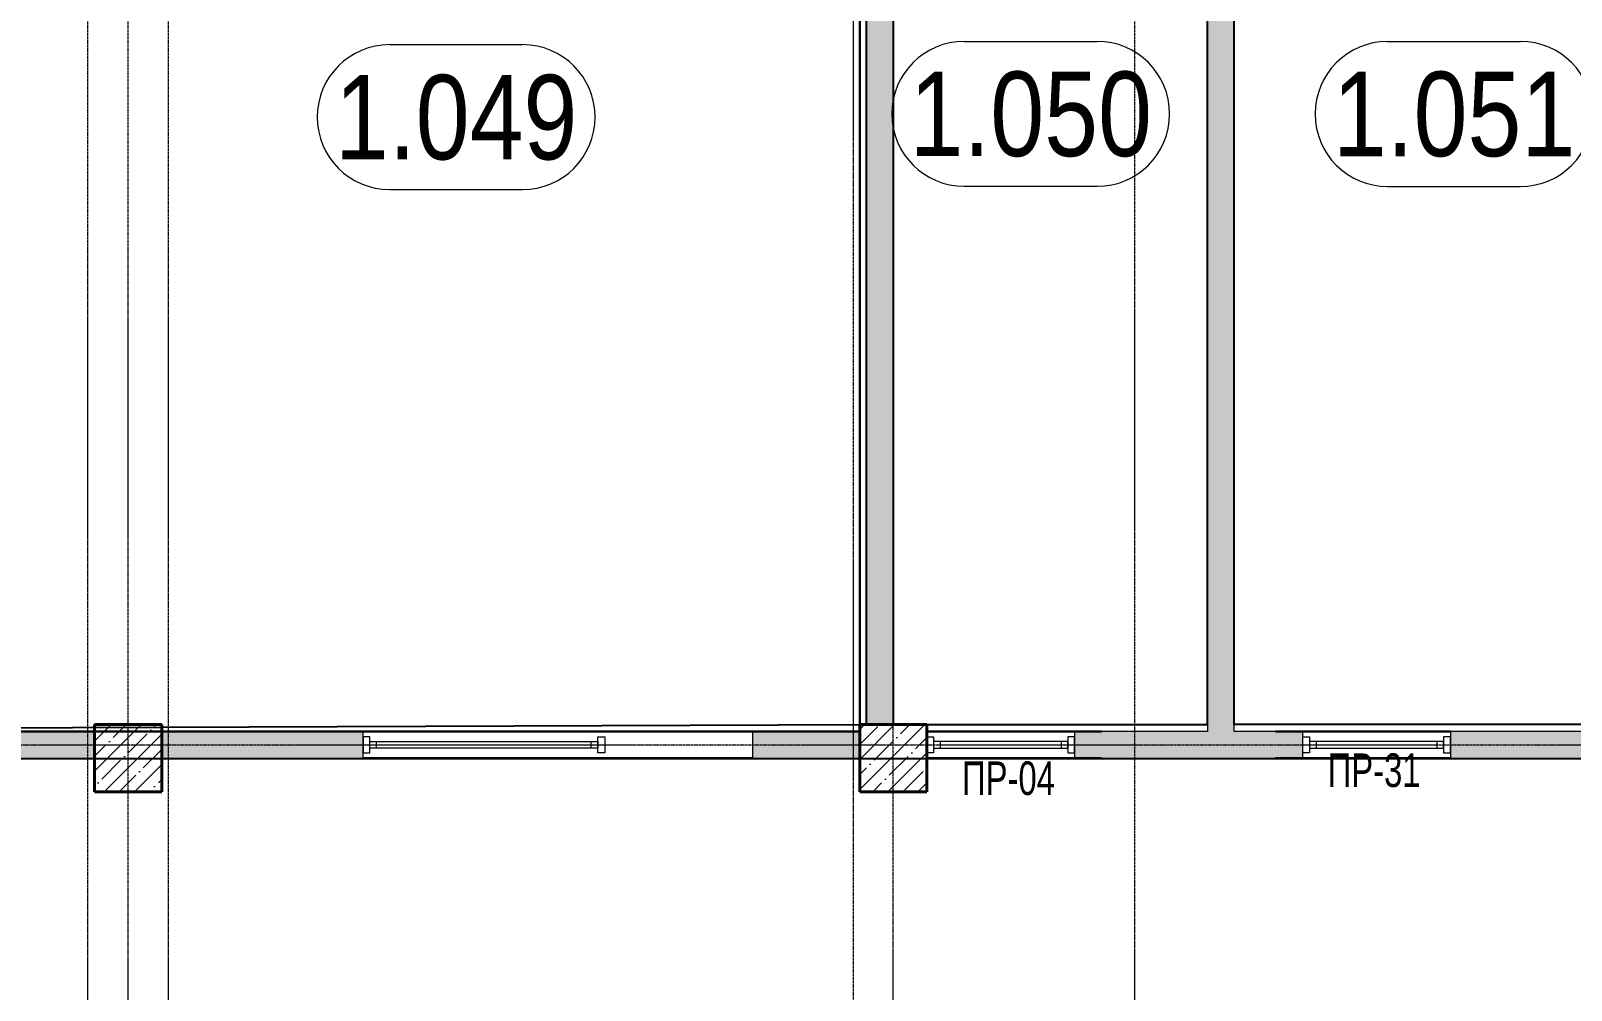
# Model space of a CAD drawing. Header units: millimetres. Extents: x -231292 to 573618, y -153144 to 564035.
# Drawn here: x 20758 to 32233, y -73274 to -66124 of the extents above; entities that cross this region are included whole.
import ezdxf
from ezdxf.enums import TextEntityAlignment as Align

# ---------------------------------------------------------------- set-up
doc = ezdxf.new("R2010")
doc.units = ezdxf.units.MM
doc.linetypes.add('CENTER2', pattern=[28.575, 19.05, -3.175, 3.175, -3.175])
doc.linetypes.add('HIDDEN2', pattern=[4.7625, 3.175, -1.5875])
doc.layers.get('0').update_dxf_attribs({"color": 250})
doc.layers.get('Defpoints').update_dxf_attribs({"color": 250})
for name, color, linetype, lineweight in [('АР_Area', 250, 'Continuous', 5), ('АР_Колонны', 250, 'Continuous', 35), ('АР_Окна', 250, 'Continuous', 5), ('АР_Стены ЖБ', 250, 'Continuous', 35), ('АР_Стены ПЕНОблок', 250, 'Continuous', 20), ('АР_Штриховка', 250, 'Continuous', 0), ('РД_Оси_100', 250, 'Continuous', 0), ('РД_проем_инж перемыч_фахверк', 250, 'Continuous', 18), ('Штриховка', 7, 'Continuous', 30)]:
    doc.layers.add(name, color=color, linetype=linetype, lineweight=lineweight)
doc.layers.add('РД_Витраж_вн', color=250, linetype='Continuous')
doc.layers.add('РД_Перемычка инж проемов', color=250, linetype='Continuous')
doc.layers.add('РД_Проем', color=250, linetype='Continuous', lineweight=0, plot=False)
doc.layers.add('РД_проем_инж перемыч_подсчет', color=250, linetype='Continuous', lineweight=30, plot=False)
doc.styles.add('Arial0', font='arial.ttf')
doc.styles.add('style1', font='ARIALN.TTF')
doc.styles.add('ккк', font='isocpeur.ttf', dxfattribs={"width": 0.85, "oblique": 15})
pattern_1 = [(45, (8883.46, -162345.28), (-112.2532, 112.2532), []), (45, (8995.71, -162345.28), (-112.2532, 112.2532), [198.4375, -39.6875, 0, -39.6875])]

# ---------------------------------------------------------------- blocks, each defined once
blk = doc.blocks.new('MOK-МаркаПом_овал_ареал')
for p, q in [((-2.75, 3), (2.75, 3)), ((-2.75, -3), (2.75, -3))]:
    blk.add_line(p, q)
for centre, radius, start, end in [((-2.75, 0), 3, 90, 270), ((2.75, 0), 3, 270, 90), ((-3.75, 0), 3.5, 0, 0.00095)]:
    blk.add_arc(centre, radius, start, end)
at = {"color": 0, "style": 'style1'}
blk.add_attdef('АР-ПОМЕЩЕНИЕ:НОМЕР', text='', height=3.5, dxfattribs=at).set_placement((0, 0), align=Align.MIDDLE)
at = {"layer": 'Defpoints', "color": 2, "style": 'style1'}
blk.add_attdef('АР-ПОМЕЩЕНИЕ:НАИМЕНОВАНИЕ', text='', height=1, dxfattribs=at).set_placement((-0.094, -4.814), align=Align.MIDDLE)
blk = doc.blocks.new('MOK-МаркаПеремычки')
at = {"color": 0, "style": 'ккк', "oblique": 15, "width": 0.85}
blk.add_attdef('АР-ПРОЕМ:ПЕРЕМЫЧКА', text='', height=2.5, dxfattribs=at).set_placement((0, 0), align=Align.MIDDLE)
blk = doc.blocks.new('оси_рен')
at = {"layer": 'РД_Оси_100', "color": 251, "linetype": 'CENTER2', "true_color": 0x636466}
for p, q in [((1215752.916, 135558.25), (1215752.916, 223268.25)), ((1189697.958, 213313.25), (1241712.916, 213313.25))]:
    blk.add_line(p, q, dxfattribs=at)
for points in [[(1207952.916, 135558.25), (1207952.916, 223268.25)], [(1208252.916, 135558.25), (1208252.916, 223268.25)], [(1208552.916, 135558.25), (1208552.916, 223268.25)], [(1213652.916, 223268.25), (1213652.916, 135558.25)], [(1213952.916, 135558.25), (1213952.916, 223268.25)]]:
    blk.add_lwpolyline(points, dxfattribs=at)

msp = doc.modelspace()

# ---------------------------------------------------------------- hatches: boundary and pattern name
at = {"layer": 'АР_Штриховка', "linetype": 'Continuous', "lineweight": 0, "true_color": 0x000000}
h = msp.add_hatch(dxfattribs=at)
h.set_pattern_fill('AR-CONC', color=18, angle=45, style=0)
h.set_pattern_definition([(95, (8883.46, -162345.28), (140.09465, 117.55338), [19.05, -209.55]), (40, (8883.46, -162345.28), (-160.01845, 110.17673), [15.24, -167.6406]), (145.45144, (8895.13, -162335.49), (-19.9238, 227.7301), [16.19, -178.09024]), (91.1842, (8847.54, -162309.36), (221.41024, 161.9534), [28.575, -314.325]), (141.63556, (8866, -162295.87), (-7.0866, 342.82676), [24.285, -267.1356]), (36.18415, (8847.54, -162309.36), (-7.0866, 342.8268), [22.86, -251.4597]), (66, (8874.48, -162300.38), (179.51998, 34.89515), [19.05, -209.55]), (11, (8874.48, -162300.38), (-86.53993, 173.9412), [15.24, -167.64]), (116.45145, (8889.44, -162297.47), (92.98005, 208.83634), [16.19, -178.08994]), (82.5, (8883.46, -162345.28), (-57.60547, 61.973414), [0, -165.608, 0, -170.18, 0, -168.275]), (52.5, (8883.46, -162345.28), (-23.58973, 118.087), [0, -97.028, 0, -161.798, 0, -64.135]), (12.5, (8843.406, -162385.335), (99.927863, 91.826196), [0, -63.5, 0, -198.12, 0, -262.89]), (2.5, (8825.45, -162403.3), (86.7639, 122.72239), [0, -82.55, 0, -131.572, 0, -186.69])])
h.paths.add_polyline_path([(29523.458, -71345.283), (29656.791, -71395.283), (29723.458, -71345.283), (29723.458, -61945.283), (29523.458, -61945.283)], flags=0)
h = msp.add_hatch(dxfattribs=at)
h.set_pattern_fill('AR-CONC', color=18, angle=-315, style=0)
h.set_pattern_definition([(95, (8883.46, -162345.28), (140.09465, 117.55338), [19.05, -209.55]), (40, (8883.46, -162345.28), (-160.01845, 110.17673), [15.24, -167.6406]), (145.45144, (8895.13, -162335.49), (-19.9238, 227.7301), [16.19, -178.09024]), (91.1842, (8847.54, -162309.36), (221.41024, 161.9534), [28.575, -314.325]), (141.63556, (8866, -162295.87), (-7.0866, 342.82676), [24.285, -267.1356]), (36.18415, (8847.54, -162309.36), (-7.0866, 342.8268), [22.86, -251.4597]), (66, (8874.48, -162300.38), (179.51998, 34.89515), [19.05, -209.55]), (11, (8874.48, -162300.38), (-86.53993, 173.9412), [15.24, -167.64]), (116.45144, (8889.44, -162297.47), (92.98005, 208.83634), [16.19, -178.08994]), (82.5, (8883.46, -162345.28), (-57.60547, 61.973414), [0, -165.608, 0, -170.18, 0, -168.275]), (52.5, (8883.46, -162345.28), (-23.58973, 118.087), [0, -97.028, 0, -161.798, 0, -64.135]), (12.5, (8843.406, -162385.335), (99.927863, 91.826196), [0, -63.5, 0, -198.12, 0, -262.89]), (2.5, (8825.45, -162403.3), (86.7639, 122.72239), [0, -82.55, 0, -131.572, 0, -186.69])])
h.paths.add_polyline_path([(27183.458, -62245.283), (26983.458, -62245.283), (26983.458, -71295.283), (27183.458, -71295.283)], flags=0)
h = msp.add_hatch(dxfattribs=at)
h.set_pattern_fill('AR-CONC', color=18, angle=45, style=0)
h.set_pattern_definition([(95, (8883.46, -162345.28), (140.09465, 117.55338), [19.05, -209.55]), (40, (8883.46, -162345.28), (-160.01845, 110.17673), [15.24, -167.6406]), (145.45144, (8895.13, -162335.49), (-19.9238, 227.7301), [16.19, -178.09024]), (91.1842, (8847.54, -162309.36), (221.41024, 161.9534), [28.575, -314.325]), (141.63556, (8866, -162295.87), (-7.0866, 342.8268), [24.285, -267.1356]), (36.18415, (8847.54, -162309.36), (-7.0866, 342.8268), [22.86, -251.4597]), (66, (8874.48, -162300.38), (179.51998, 34.89515), [19.05, -209.55]), (11, (8874.48, -162300.38), (-86.53993, 173.9412), [15.24, -167.64]), (116.45144, (8889.44, -162297.47), (92.98005, 208.83634), [16.19, -178.08994]), (82.5, (8883.46, -162345.28), (-57.60547, 61.973414), [0, -165.608, 0, -170.18, 0, -168.275]), (52.5, (8883.46, -162345.28), (-23.58973, 118.087), [0, -97.028, 0, -161.798, 0, -64.135]), (12.5, (8843.406, -162385.335), (99.927863, 91.826196), [0, -63.5, 0, -198.12, 0, -262.89]), (2.5, (8825.45, -162403.3), (86.7639, 122.7224), [0, -82.55, 0, -131.572, 0, -186.69])])
h.paths.add_polyline_path([(21233.458, -71545.283), (21233.458, -71345.283), (15433.458, -71345.283), (15433.458, -71545.283)], flags=0)
at = {"layer": 'АР_Штриховка', "linetype": 'Continuous', "lineweight": 5, "true_color": 0x000000}
h = msp.add_hatch(dxfattribs=at)
h.set_pattern_fill('ANSI35', color=18, scale=25, style=0)
h.set_pattern_definition(pattern_1)
h.paths.add_polyline_path([(21233.458, -71795.283), (21733.458, -71795.283), (21733.458, -71295.283), (21233.458, -71295.283)], flags=0)
at = {"layer": 'АР_Штриховка', "linetype": 'Continuous', "lineweight": 0, "true_color": 0x000000}
h = msp.add_hatch(dxfattribs=at)
h.set_pattern_fill('AR-CONC', color=18, angle=45, style=0)
h.set_pattern_definition([(95, (8883.46, -162345.28), (140.09465, 117.55338), [19.05, -209.55]), (40, (8883.46, -162345.28), (-160.01845, 110.17673), [15.24, -167.6406]), (145.45144, (8895.13, -162335.49), (-19.9238, 227.7301), [16.19, -178.09024]), (91.1842, (8847.54, -162309.36), (221.41024, 161.9534), [28.575, -314.325]), (141.63556, (8866, -162295.87), (-7.0866, 342.8268), [24.285, -267.1356]), (36.18415, (8847.54, -162309.36), (-7.0866, 342.8268), [22.86, -251.4597]), (66, (8874.48, -162300.38), (179.51998, 34.89515), [19.05, -209.55]), (11, (8874.48, -162300.38), (-86.53993, 173.9412), [15.24, -167.64]), (116.45144, (8889.44, -162297.47), (92.98005, 208.83634), [16.19, -178.08994]), (82.5, (8883.46, -162345.28), (-57.60547, 61.973414), [0, -165.608, 0, -170.18, 0, -168.275]), (52.5, (8883.46, -162345.28), (-23.58973, 118.087), [0, -97.028, 0, -161.798, 0, -64.135]), (12.5, (8843.406, -162385.335), (99.927863, 91.826196), [0, -63.5, 0, -198.12, 0, -262.89]), (2.5, (8825.45, -162403.3), (86.7639, 122.7224), [0, -82.55, 0, -131.572, 0, -186.69])])
h.paths.add_polyline_path([(26933.458, -71545.283), (26933.458, -71345.283), (26133.458, -71345.283), (26133.458, -71545.283)], flags=0)
h.paths.add_polyline_path([(23233.458, -71545.283), (23233.458, -71345.283), (21733.458, -71345.283), (21733.458, -71545.283)], flags=0)
at = {"layer": 'АР_Штриховка', "linetype": 'Continuous', "lineweight": 5, "true_color": 0x000000}
h = msp.add_hatch(dxfattribs=at)
h.set_pattern_fill('ANSI35', color=18, scale=25, style=0)
h.set_pattern_definition(pattern_1)
h.paths.add_polyline_path([(26933.458, -71795.283), (27433.458, -71795.283), (27433.458, -71295.283), (26933.458, -71295.283)], flags=0)
at = {"layer": 'АР_Штриховка', "linetype": 'Continuous', "lineweight": 0, "true_color": 0x000000}
h = msp.add_hatch(dxfattribs=at)
h.set_pattern_fill('AR-CONC', color=18, angle=45, style=0)
h.set_pattern_definition([(95, (8883.46, -162345.28), (140.09465, 117.55338), [19.05, -209.55]), (40, (8883.46, -162345.28), (-160.01845, 110.17673), [15.24, -167.6406]), (145.45144, (8895.13, -162335.49), (-19.9238, 227.7301), [16.19, -178.09024]), (91.1842, (8847.54, -162309.36), (221.41024, 161.9534), [28.575, -314.325]), (141.63556, (8866, -162295.87), (-7.0866, 342.8268), [24.285, -267.1356]), (36.18415, (8847.54, -162309.36), (-7.0866, 342.8268), [22.86, -251.4597]), (66, (8874.48, -162300.38), (179.51998, 34.89515), [19.05, -209.55]), (11, (8874.48, -162300.38), (-86.53993, 173.9412), [15.24, -167.64]), (116.45144, (8889.44, -162297.47), (92.98005, 208.83634), [16.19, -178.08994]), (82.5, (8883.46, -162345.28), (-57.60547, 61.973414), [0, -165.608, 0, -170.18, 0, -168.275]), (52.5, (8883.46, -162345.28), (-23.58973, 118.087), [0, -97.028, 0, -161.798, 0, -64.135]), (12.5, (8843.406, -162385.335), (99.927863, 91.826196), [0, -63.5, 0, -198.12, 0, -262.89]), (2.5, (8825.45, -162403.3), (86.7639, 122.7224), [0, -82.55, 0, -131.572, 0, -186.69])])
h.paths.add_polyline_path([(32783.458, -71545.283), (32783.458, -71345.283), (31333.458, -71345.283), (31333.458, -71545.283)], flags=0)
h.paths.add_polyline_path([(30233.458, -71545.283), (30233.458, -71345.283), (29723.458, -71345.283), (29656.791, -71395.283), (29723.458, -71545.283)], flags=0)
h.paths.add_polyline_path([(29723.458, -71545.283), (29656.791, -71395.283), (29523.458, -71345.283), (28533.458, -71345.283), (28533.458, -71545.283)], flags=0)

# ---------------------------------------------------------------- linework, layer by layer
at = {"lineweight": -3}
msp.add_lwpolyline([(26983.449, -71295.303), (26983.47, -61945.303), (17983.47, -61945.283), (17983.458, -67345.283), (13183.458, -67345.272), (13183.448, -71345.272)], close=True, dxfattribs=at)
msp.add_lwpolyline([(27183.458, -71295.283), (29523.458, -71295.283), (29523.458, -61945.283), (27183.458, -61945.283)], close=True)
for points in [[(32973.464, -64115.283), (32973.447, -71295.29), (29723.447, -71295.283), (29723.469, -61945.283), (32763.458, -61945.29)], [(26983.452, -76195.283), (26983.452, -76195.324), (22503.452, -76468.567), (22503.452, -73648.567), (21283.452, -73648.567), (21283.452, -73748.567), (8983.452, -73748.567), (8983.452, -71548.567), (36563.452, -71548.567), (36563.452, -74948.567), (36283.452, -74948.567), (36283.452, -76198.567)]]:
    msp.add_lwpolyline(points, dxfattribs=at)
at = {"layer": 'АР_Колонны', "color": 18, "linetype": 'HIDDEN2', "lineweight": 25, "true_color": 0x000000}
for p, q in [((21233.458, -71295.283), (21733.458, -71295.283)), ((21233.458, -71795.283), (21233.458, -71295.283)), ((21733.458, -71295.283), (21733.458, -71795.283)), ((26933.458, -71295.283), (27433.458, -71295.283)), ((26933.458, -71795.283), (26933.458, -71295.283)), ((27433.458, -71295.283), (27433.458, -71795.283)), ((21733.458, -71795.283), (21233.458, -71795.283)), ((27433.458, -71795.283), (26933.458, -71795.283))]:
    msp.add_line(p, q, dxfattribs=at)
at = {"layer": 'АР_Колонны', "color": 18, "linetype": 'Continuous', "lineweight": 30, "true_color": 0x000000}
for p, q in [((21733.458, -71295.283), (21233.458, -71295.283)), ((21233.458, -71295.283), (21233.458, -71795.283)), ((21733.458, -71795.283), (21733.458, -71295.283)), ((27433.458, -71295.283), (26933.458, -71295.283)), ((26933.458, -71295.283), (26933.458, -71795.283)), ((27433.458, -71795.283), (27433.458, -71295.283)), ((21233.458, -71795.283), (21733.458, -71795.283)), ((26933.458, -71795.283), (27433.458, -71795.283))]:
    msp.add_line(p, q, dxfattribs=at)
at = {"layer": 'АР_Окна', "color": 18, "linetype": 'Continuous', "lineweight": 5, "true_color": 0x000000}
for p, q in [((23233.458, -71345.283), (25033.458, -71345.283)), ((27433.458, -71345.283), (28533.458, -71345.283)), ((30233.458, -71345.283), (31333.458, -71345.283)), ((23333.458, -71470.283), (23333.458, -71420.283)), ((23333.458, -71445.283), (24933.458, -71445.283)), ((24933.458, -71470.283), (24933.458, -71420.283)), ((27533.458, -71420.283), (27533.458, -71470.283)), ((27533.458, -71445.283), (28433.458, -71445.283)), ((28433.458, -71420.283), (28433.458, -71470.283)), ((30333.458, -71420.283), (30333.458, -71470.283)), ((30333.458, -71445.283), (31233.458, -71445.283)), ((31233.458, -71420.283), (31233.458, -71470.283)), ((23233.458, -71545.283), (25033.458, -71545.283)), ((27433.458, -71545.283), (28533.458, -71545.283)), ((30233.458, -71545.283), (31333.458, -71545.283))]:
    msp.add_line(p, q, dxfattribs=at)
for points in [[(23283.458, -71385.283), (23233.458, -71385.283), (23233.458, -71505.283), (23283.458, -71505.283)], [(23283.458, -71470.283), (23283.458, -71420.283), (24983.458, -71420.283), (24983.458, -71470.283)], [(24983.458, -71385.283), (25033.458, -71385.283), (25033.458, -71505.283), (24983.458, -71505.283)], [(27483.458, -71505.283), (27433.458, -71505.283), (27433.458, -71385.283), (27483.458, -71385.283)], [(27483.458, -71420.283), (27483.458, -71470.283), (28483.458, -71470.283), (28483.458, -71420.283)], [(28483.458, -71505.283), (28533.458, -71505.283), (28533.458, -71385.283), (28483.458, -71385.283)], [(30283.458, -71505.283), (30233.458, -71505.283), (30233.458, -71385.283), (30283.458, -71385.283)], [(30283.458, -71420.283), (30283.458, -71470.283), (31283.458, -71470.283), (31283.458, -71420.283)], [(31283.458, -71505.283), (31333.458, -71505.283), (31333.458, -71385.283), (31283.458, -71385.283)]]:
    msp.add_lwpolyline(points, close=True, dxfattribs=at)
at = {"layer": 'АР_Стены ЖБ', "color": 18, "linetype": 'Continuous', "lineweight": 40, "true_color": 0x000000}
for p, q in [((21733.458, -71295.283), (21233.458, -71295.283)), ((21233.458, -71295.283), (21233.458, -71795.283)), ((21733.458, -71795.283), (21733.458, -71295.283)), ((27433.458, -71295.283), (26933.458, -71295.283)), ((26933.458, -71295.283), (26933.458, -71795.283)), ((27433.458, -71795.283), (27433.458, -71295.283)), ((21233.458, -71795.283), (21733.458, -71795.283)), ((26933.458, -71795.283), (27433.458, -71795.283))]:
    msp.add_line(p, q, dxfattribs=at)
at = {"layer": 'АР_Стены ПЕНОблок', "color": 18, "linetype": 'Continuous', "lineweight": 20, "true_color": 0x000000}
for p, q in [((29523.458, -61945.283), (29523.458, -71345.283)), ((29723.447, -71345.283), (29723.469, -61945.283)), ((26983.449, -62245.303), (26983.449, -71295.303)), ((27183.458, -71295.283), (27183.458, -62245.283)), ((21233.458, -71345.283), (15433.458, -71345.283)), ((21233.458, -71545.283), (21233.458, -71345.283)), ((23233.458, -71345.283), (21733.458, -71345.283)), ((21733.458, -71345.283), (21733.458, -71545.283)), ((23233.458, -71545.283), (23233.458, -71345.283)), ((26933.458, -71345.283), (26133.458, -71345.283)), ((26133.458, -71345.283), (26133.458, -71545.283)), ((26933.458, -71545.283), (26933.458, -71345.283)), ((26983.449, -71295.303), (27183.449, -71295.303)), ((29523.458, -71345.283), (28533.458, -71345.283)), ((28533.458, -71345.283), (28533.458, -71545.283)), ((30233.458, -71345.283), (29723.458, -71345.283)), ((30233.458, -71545.283), (30233.458, -71345.283)), ((32783.458, -71345.283), (31333.458, -71345.283)), ((31333.458, -71345.283), (31333.458, -71545.283)), ((15433.458, -71545.283), (21233.458, -71545.283)), ((21733.458, -71545.283), (23233.458, -71545.283)), ((26133.458, -71545.283), (26933.458, -71545.283)), ((28533.458, -71545.283), (29723.458, -71545.283)), ((29723.458, -71545.283), (30233.458, -71545.283)), ((31333.458, -71545.283), (32783.458, -71545.283))]:
    msp.add_line(p, q, dxfattribs=at)
at = {"layer": 'РД_Витраж_вн', "color": 18, "linetype": 'Continuous', "lineweight": 25, "true_color": 0x000000}
for p, q in [((26133.458, -71345.283), (23233.458, -71345.283)), ((28533.458, -71345.283), (27433.458, -71345.283)), ((31333.458, -71345.283), (30233.458, -71345.283)), ((26133.458, -71545.283), (23233.458, -71545.283)), ((28533.458, -71545.283), (27433.458, -71545.283)), ((31333.458, -71545.283), (30233.458, -71545.283))]:
    msp.add_line(p, q, dxfattribs=at)
at = {"layer": 'РД_Проем', "color": 18, "linetype": 'Continuous', "lineweight": 0, "true_color": 0x000000}
for p, q in [((26133.458, -71345.283), (23233.458, -71345.283)), ((27433.458, -71345.283), (28533.458, -71345.283)), ((30233.458, -71345.283), (31333.458, -71345.283)), ((26133.458, -71545.283), (23233.458, -71545.283)), ((27433.458, -71545.283), (28533.458, -71545.283)), ((30233.458, -71545.283), (31333.458, -71545.283))]:
    msp.add_line(p, q, dxfattribs=at)
at = {"layer": 'РД_проем_инж перемыч_подсчет', "color": 18, "linetype": 'Continuous', "lineweight": 30, "true_color": 0x000000}
for p, q in [((27433.458, -71345.283), (28733.458, -71345.283)), ((31330.912, -71345.283), (30030.912, -71345.283)), ((27433.458, -71545.283), (28733.458, -71545.283)), ((31330.912, -71545.283), (30030.912, -71545.283))]:
    msp.add_line(p, q, dxfattribs=at)
at = {"layer": 'РД_проем_инж перемыч_фахверк', "color": 18, "linetype": 'Continuous', "lineweight": 18, "true_color": 0x000000}
for p, q in [((26133.457, -71345.283), (23233.457, -71345.283)), ((26133.457, -71545.283), (23233.457, -71545.283))]:
    msp.add_line(p, q, dxfattribs=at)
at = {"layer": 'Штриховка'}
msp.add_lwpolyline([(13183.448, -71345.272), (13183.458, -67345.272), (17983.458, -67345.283), (17983.47, -61945.283), (21233.47, -61945.283), (21233.458, -62245.283), (21733.458, -62245.283), (21733.458, -61945.283), (26933.458, -61945.283), (26933.458, -71295.283), (26933.448, -71345.304)], close=True, dxfattribs=at)

# ---------------------------------------------------------------- block references
at = {"rotation": 359.999868838025}
msp.add_blockref('оси_рен', (-1186769.82, -284755.728), dxfattribs=at)
at = {"layer": 'АР_Area', "color": 18, "linetype": 'Continuous', "lineweight": 5, "true_color": 0x000000}
ref = msp.add_blockref('MOK-МаркаПом_овал_ареал', (28207.245, -66743.268), dxfattribs=dict(at, xscale=180, yscale=180, zscale=100))
ref.add_attrib('АР-ПОМЕЩЕНИЕ:НОМЕР', '1.050', dxfattribs={"layer": '0', "color": 0, "height": 630, "style": 'style1'}).set_placement((28207.245, -66743.268), align=Align.MIDDLE)
ref = msp.add_blockref('MOK-МаркаПом_овал_ареал', (31360.718, -66744.038), dxfattribs=dict(at, xscale=180, yscale=180, zscale=100))
ref.add_attrib('АР-ПОМЕЩЕНИЕ:НОМЕР', '1.051', dxfattribs={"layer": '0', "color": 0, "height": 630, "style": 'style1'}).set_placement((31360.718, -66744.038), align=Align.MIDDLE)
ref = msp.add_blockref('MOK-МаркаПом_овал_ареал', (23926.978, -66767.594), dxfattribs=dict(at, xscale=180, yscale=180, zscale=100))
ref.add_attrib('АР-ПОМЕЩЕНИЕ:НОМЕР', '1.049', dxfattribs={"layer": '0', "color": 0, "height": 630, "style": 'style1'}).set_placement((23926.978, -66767.594), align=Align.MIDDLE)
at = {"layer": 'РД_Перемычка инж проемов', "color": 18, "linetype": 'Continuous', "lineweight": -3, "true_color": 0x000000}
ref = msp.add_blockref('MOK-МаркаПеремычки', (28041.795, -71693.972), dxfattribs=dict(at, xscale=100, yscale=100, zscale=100))
ref.add_attrib('АР-ПРОЕМ:ПЕРЕМЫЧКА', 'ПР-04', dxfattribs={"layer": '0', "color": 0, "height": 250, "style": 'Arial0', "width": 0.7}).set_placement((28041.795, -71693.972), align=Align.MIDDLE)
ref = msp.add_blockref('MOK-МаркаПеремычки', (30765.443, -71634.936, 200), dxfattribs=dict(at, xscale=100, yscale=100, zscale=100))
ref.add_attrib('АР-ПРОЕМ:ПЕРЕМЫЧКА', 'ПР-31', dxfattribs={"layer": '0', "color": 0, "height": 250, "style": 'Arial0', "width": 0.7}).set_placement((30765.443, -71634.936, 200), align=Align.MIDDLE)

doc.saveas('drawing.dxf')
